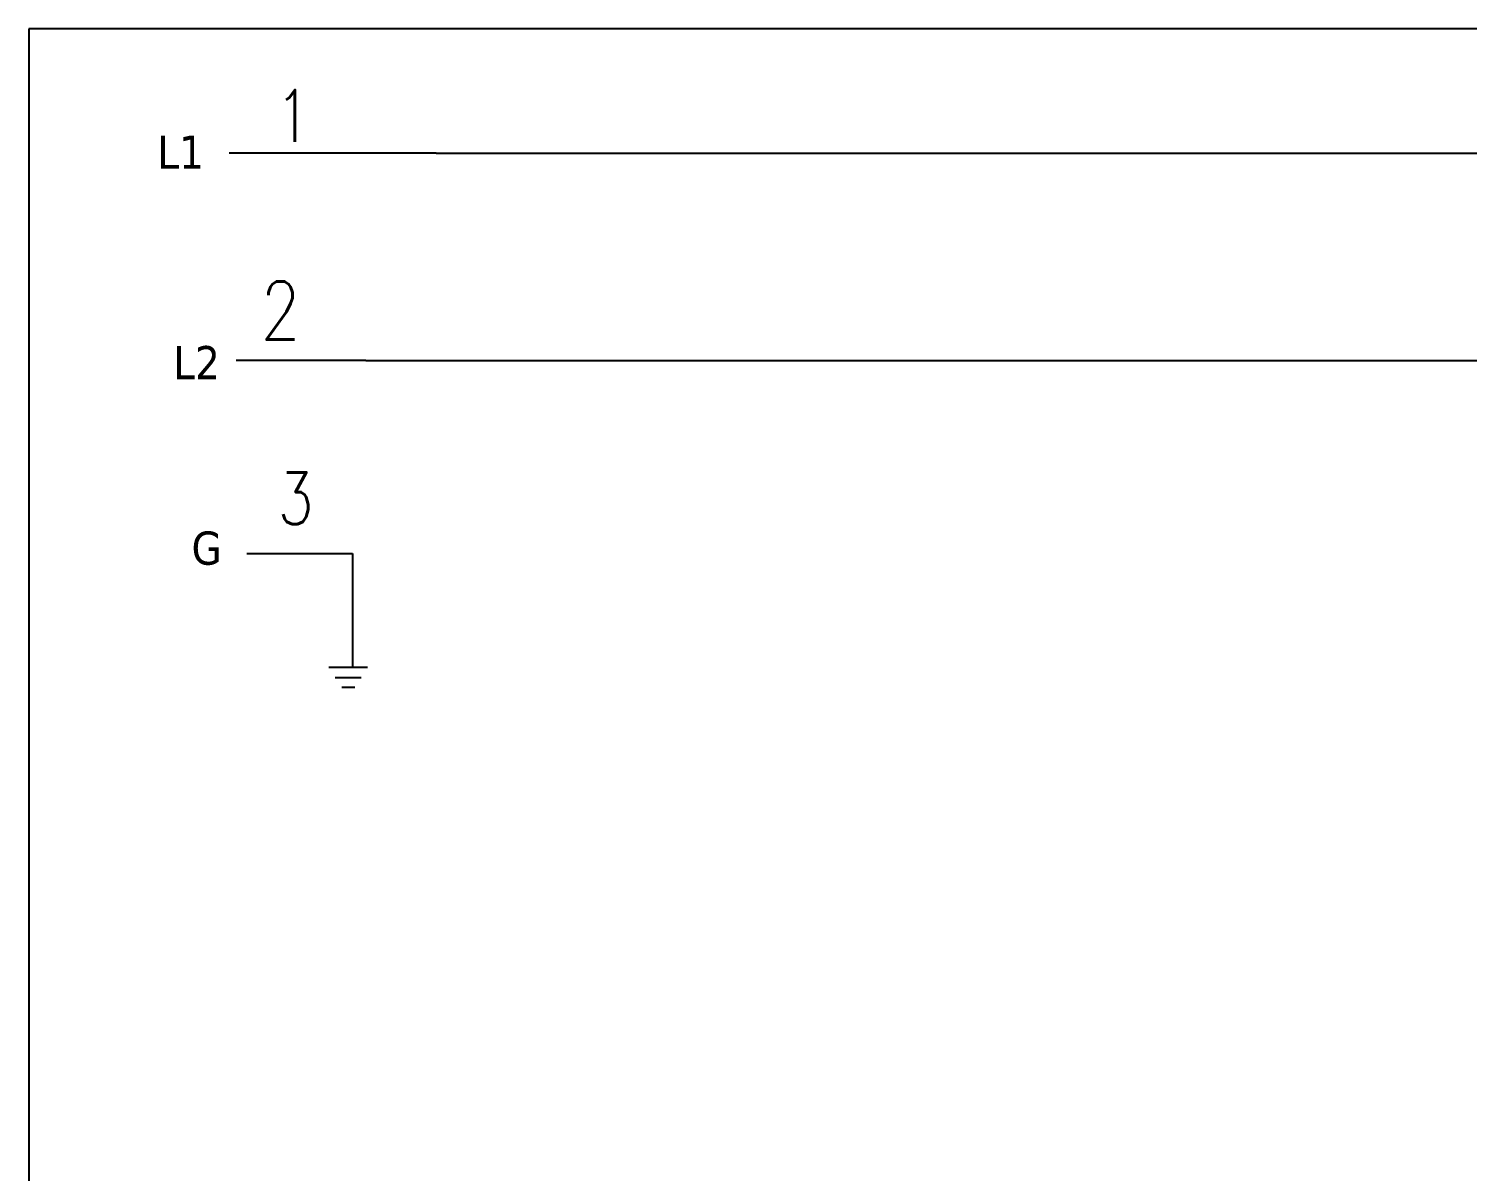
# Model space of a CAD drawing. Header units: millimetres. Extents: x 123.5 to 144.3, y 105.4 to 121.6.
# Drawn here: x 123.51 to 130.45, y 116.08 to 121.59 of the extents above; entities that cross this region are included whole.
import ezdxf
from ezdxf.enums import TextEntityAlignment as Align

# ---------------------------------------------------------------- set-up
doc = ezdxf.new("R2010")
doc.units = ezdxf.units.MM
for name, color, linetype in [('BLK_12AWG', 7, 'Continuous'), ('SYMS', 7, 'Continuous'), ('WIREFIXED', 7, 'Continuous'), ('WIRES', 7, 'Continuous')]:
    doc.layers.add(name, color=color, linetype=linetype)
doc.layers.add('WIRENO', color=7, linetype='Continuous', true_color=0x000000)
doc.styles.get("Standard").update_dxf_attribs({"font": 'tahoma.ttf'})
doc.styles.add('WD', font='romans.shx')

# ---------------------------------------------------------------- blocks, each defined once
blk = doc.blocks.new('VGND2')
for p, q in [((0.09375, 0), (-0.09375, 0)), ((-0.0625, -0.046875), (0.0625, -0.046875)), ((-0.03125, -0.09375), (0.03125, -0.09375))]:
    blk.add_line(p, q)
at = {"style": 'WD', "flags": 1}
blk.add_attdef('X2TERM01', (0, 0), '', height=0.01, dxfattribs=at)
blk = doc.blocks.new('WD_WNH')
at = {"linetype": 'Continuous', "style": 'WD', "width": 0.8}
blk.add_attdef('WIRENO', text='', height=0.125, dxfattribs=at).set_placement((0, 0.0625), align=Align.CENTER)
at = {"style": 'WD', "flags": 1}
for tag, p in [('W01USER', (0, 0.0781)), ('W02USER', (0, 0.0703)), ('W03USER', (0, 0.0625)), ('W04USER', (0, 0.0547)), ('W05USER', (0, 0.0469)), ('W06USER', (0, 0.0391)), ('W07USER', (0, 0.0312)), ('W08USER', (0, 0.0234)), ('W09USER', (0, 0.0156)), ('W10USER', (0, 0.0078))]:
    blk.add_attdef(tag, text='', height=0.005, dxfattribs=at).set_placement(p, align=Align.CENTER)

msp = doc.modelspace()

# ---------------------------------------------------------------- linework, layer by layer
at = {"color": 7, "linetype": 'Continuous'}
for p, q in [((144.2555, 121.5905), (123.5055, 121.5905)), ((123.5055, 121.5905), (123.5055, 105.4055))]:
    msp.add_line(p, q, dxfattribs=at)
at = {"layer": 'BLK_12AWG'}
for p, q in [((125.4737, 120.9901), (125.0987, 120.9901)), ((125.4737, 120.9901), (125.7226, 120.9901)), ((125.7226, 120.9901), (132.3992, 120.99)), ((125.5079, 119.9899), (125.8424, 119.9899)), ((125.7911, 119.9899), (132.6038, 119.99))]:
    msp.add_line(p, q, dxfattribs=at)
at = {"layer": 'WIRES'}
for p, q in [((125.0987, 120.9901), (124.4733, 120.9901)), ((125.1329, 119.9899), (124.5075, 119.9899)), ((125.1329, 119.9899), (125.5079, 119.9899)), ((124.5586, 119.0568), (125.0687, 119.0568)), ((125.0687, 119.0568), (125.0687, 118.5065))]:
    msp.add_line(p, q, dxfattribs=at)

# ---------------------------------------------------------------- block references
at = {"layer": 'SYMS'}
msp.add_blockref('VGND2', (125.0483, 118.5065), dxfattribs=at)
at = {"layer": 'WIREFIXED'}
ref = msp.add_blockref('WD_WNH', (124.7215, 119.9494), dxfattribs=dict(at, xscale=2.25, yscale=2.25, zscale=2.25))
ref.add_attrib('WIRENOF', '2', dxfattribs={"linetype": 'Continuous', "height": 0.2812, "style": 'WD', "width": 0.8}).set_placement((124.7215, 120.09), align=Align.CENTER)
at = {"layer": 'WIRENO'}
ref = msp.add_blockref('WD_WNH', (124.7835, 120.8619), dxfattribs=dict(at, xscale=2, yscale=2, zscale=2))
ref.add_attrib('WIRENO', '1', dxfattribs={"linetype": 'Continuous', "height": 0.25, "style": 'WD', "width": 0.8}).set_placement((124.7825, 121.0448), align=Align.CENTER)
ref = msp.add_blockref('WD_WNH', (124.8085, 118.9225), dxfattribs=dict(at, xscale=2, yscale=2, zscale=2))
ref.add_attrib('WIRENO', '3', dxfattribs={"linetype": 'Continuous', "height": 0.25, "style": 'WD', "width": 0.8}).set_placement((124.7945, 119.1992), align=Align.CENTER)

# ---------------------------------------------------------------- texts
at = {"char_height": 0.16, "attachment_point": 1}
for s, insert in [('L1', (124.1264, 121.075)), ('L2', (124.2034, 120.0591)), ('G', (124.2917, 119.1638))]:
    msp.add_mtext_dynamic_manual_height_columns(s, width=0.371937, gutter_width=0.05, heights=[0], dxfattribs=dict(at, insert=insert))

doc.saveas('drawing.dxf')
